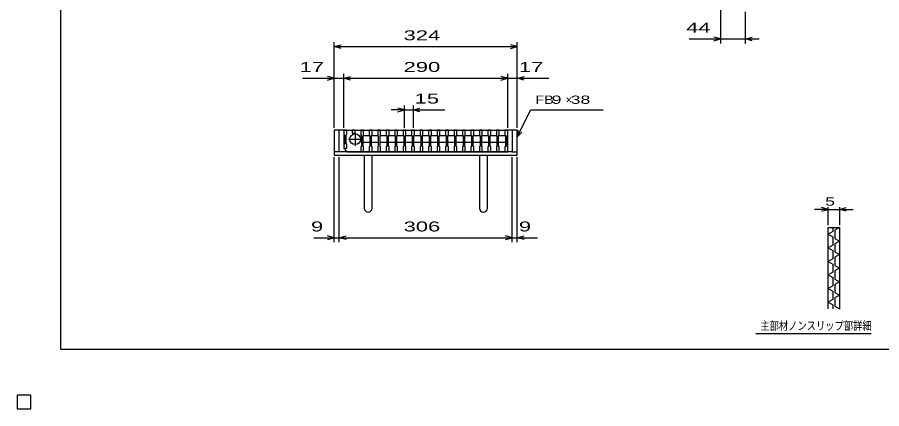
# Model space of a CAD drawing. Units: millimetres, scale not verified. Extents: x -1456 to 1389, y -1026 to 839.
# Drawn here: x -1456 to 74, y -1026 to -333 of the extents above; entities that cross this region are included whole.
import ezdxf
from ezdxf.enums import TextEntityAlignment as Align

# ---------------------------------------------------------------- set-up
doc = ezdxf.new("R2010")
doc.units = ezdxf.units.MM
doc.header["$LTSCALE"] = 8
for name, color, linetype, lineweight in [('0_2', 150, 'Continuous', 25), ('16', 3, 'Continuous', 25), ('19', 6, 'Continuous', 25), ('22', 4, 'Continuous', 25), ('32', 4, 'Continuous', 25)]:
    doc.layers.add(name, color=color, linetype=linetype, lineweight=lineweight)
doc.styles.add('ベクトル', font='')
doc.styles.get('ベクトル').set_extended_font_data('ベクトル')

msp = doc.modelspace()

# ---------------------------------------------------------------- linework, layer by layer
at = {"layer": '0_2'}
for p, q in [((-1379.2, -921.2), (-1379.2, 838.8)), ((1388.8, -921.2), (-1379.2, -921.2))]:
    msp.add_line(p, q, dxfattribs=at)
at = {"layer": '16'}
for p, q in [((-878, -533), (-878, -532.3)), ((-878, -532.3), (-873, -532.3)), ((-878, -533), (-878, -539.5)), ((-873, -533), (-878, -533)), ((-878, -533), (-878, -565)), ((-878, -533), (-588, -533)), ((-874, -533), (-849, -533)), ((-873, -532.3), (-873, -533)), ((-873, -539.5), (-873, -533)), ((-863, -533), (-863, -532.3)), ((-863, -532.3), (-858, -532.3)), ((-863, -533), (-863, -538)), ((-858, -533), (-863, -533)), ((-858, -532.3), (-858, -533)), ((-858, -538), (-858, -533)), ((-848, -533), (-848, -532.3)), ((-848, -532.3), (-843, -532.3)), ((-848, -533), (-848, -541.5)), ((-843, -533), (-848, -533)), ((-843, -532.3), (-843, -533)), ((-843, -541.5), (-843, -533)), ((-833, -533), (-833, -532.3)), ((-833, -532.3), (-828, -532.3)), ((-833, -533), (-833, -541.5)), ((-828, -533), (-833, -533)), ((-828, -532.3), (-828, -533)), ((-828, -541.5), (-828, -533)), ((-818, -533), (-818, -532.3)), ((-818, -532.3), (-813, -532.3)), ((-818, -533), (-818, -541.5)), ((-813, -533), (-818, -533)), ((-813, -532.3), (-813, -533)), ((-813, -541.5), (-813, -533)), ((-803, -533), (-803, -532.3)), ((-803, -532.3), (-798, -532.3)), ((-803, -533), (-803, -541.5)), ((-798, -533), (-803, -533)), ((-798, -532.3), (-798, -533)), ((-798, -541.5), (-798, -533)), ((-788, -533), (-788, -532.3)), ((-788, -532.3), (-783, -532.3)), ((-788, -533), (-788, -541.5)), ((-783, -533), (-788, -533)), ((-783, -532.3), (-783, -533)), ((-783, -541.5), (-783, -533)), ((-773, -533), (-773, -532.3)), ((-773, -532.3), (-768, -532.3)), ((-773, -533), (-773, -541.5)), ((-768, -533), (-773, -533)), ((-768, -532.3), (-768, -533)), ((-768, -541.5), (-768, -533)), ((-758, -533), (-758, -532.3)), ((-758, -532.3), (-753, -532.3)), ((-758, -533), (-758, -541.5)), ((-753, -533), (-758, -533)), ((-753, -532.3), (-753, -533)), ((-753, -541.5), (-753, -533)), ((-743, -533), (-743, -532.3)), ((-743, -532.3), (-738, -532.3)), ((-743, -533), (-743, -541.5)), ((-738, -533), (-743, -533)), ((-738, -532.3), (-738, -533)), ((-738, -541.5), (-738, -533)), ((-728, -533), (-728, -532.3)), ((-728, -532.3), (-723, -532.3)), ((-728, -533), (-728, -541.5)), ((-723, -533), (-728, -533)), ((-723, -532.3), (-723, -533)), ((-723, -541.5), (-723, -533)), ((-713, -533), (-713, -532.3)), ((-713, -532.3), (-708, -532.3)), ((-713, -533), (-713, -541.5)), ((-708, -533), (-713, -533)), ((-708, -532.3), (-708, -533)), ((-708, -541.5), (-708, -533)), ((-698, -533), (-698, -532.3)), ((-698, -532.3), (-693, -532.3)), ((-698, -533), (-698, -541.5)), ((-693, -533), (-698, -533)), ((-693, -532.3), (-693, -533)), ((-693, -541.5), (-693, -533)), ((-683, -533), (-683, -532.3)), ((-683, -532.3), (-678, -532.3)), ((-683, -533), (-683, -541.5)), ((-678, -533), (-683, -533)), ((-678, -532.3), (-678, -533)), ((-678, -541.5), (-678, -533)), ((-668, -533), (-668, -532.3)), ((-668, -532.3), (-663, -532.3)), ((-668, -533), (-668, -541.5)), ((-663, -533), (-668, -533)), ((-663, -532.3), (-663, -533)), ((-663, -541.5), (-663, -533)), ((-653, -533), (-653, -532.3)), ((-653, -532.3), (-648, -532.3)), ((-653, -533), (-653, -541.5)), ((-648, -533), (-653, -533)), ((-648, -532.3), (-648, -533)), ((-648, -541.5), (-648, -533)), ((-638, -533), (-638, -532.3)), ((-638, -532.3), (-633, -532.3)), ((-638, -533), (-638, -541.5)), ((-633, -533), (-638, -533)), ((-633, -532.3), (-633, -533)), ((-633, -541.5), (-633, -533)), ((-623, -533), (-623, -532.3)), ((-623, -532.3), (-618, -532.3)), ((-623, -533), (-623, -541.5)), ((-618, -533), (-623, -533)), ((-618, -532.3), (-618, -533)), ((-618, -541.5), (-618, -533)), ((-608, -533), (-608, -532.3)), ((-608, -532.3), (-603, -532.3)), ((-608, -533), (-608, -541.5)), ((-603, -533), (-608, -533)), ((-603, -532.3), (-603, -533)), ((-603, -541.5), (-603, -533)), ((-593, -533), (-593, -532.3)), ((-593, -532.3), (-588, -532.3)), ((-593, -533), (-593, -541.5)), ((-588, -533), (-593, -533)), ((-588, -532.3), (-588, -533)), ((-588, -541.5), (-588, -533)), ((-588, -571), (-588, -533)), ((-878, -539.5), (-877, -541.5)), ((-877, -541.5), (-877, -556.5)), ((-874, -541.5), (-873, -539.5)), ((-874, -556.5), (-874, -541.5)), ((-869.5, -549), (-846.5, -549)), ((-863, -538), (-858, -538)), ((-858, -537.5), (-858, -560.5)), ((-848, -541.5), (-847, -543.5)), ((-847, -543.5), (-847, -560.5)), ((-844, -543.5), (-843, -541.5)), ((-844, -543.5), (-843, -542.5)), ((-844, -560.5), (-844, -543.5)), ((-843, -542.5), (-833, -542.5)), ((-833, -541.5), (-832, -543.5)), ((-833, -542.5), (-832, -543.5)), ((-832, -543.5), (-832, -560.5)), ((-829, -543.5), (-828, -541.5)), ((-829, -543.5), (-828, -542.5)), ((-829, -560.5), (-829, -543.5)), ((-828, -542.5), (-818, -542.5)), ((-818, -541.5), (-817, -543.5)), ((-818, -542.5), (-817, -543.5)), ((-817, -543.5), (-817, -560.5)), ((-814, -543.5), (-813, -541.5)), ((-814, -543.5), (-813, -542.5)), ((-814, -560.5), (-814, -543.5)), ((-813, -542.5), (-803, -542.5)), ((-803, -541.5), (-802, -543.5)), ((-803, -542.5), (-802, -543.5)), ((-802, -543.5), (-802, -560.5)), ((-799, -543.5), (-798, -541.5)), ((-799, -543.5), (-798, -542.5)), ((-799, -560.5), (-799, -543.5)), ((-798, -542.5), (-788, -542.5)), ((-788, -541.5), (-787, -543.5)), ((-788, -542.5), (-787, -543.5)), ((-787, -543.5), (-787, -560.5)), ((-784, -543.5), (-783, -541.5)), ((-784, -543.5), (-783, -542.5)), ((-784, -560.5), (-784, -543.5)), ((-783, -542.5), (-773, -542.5)), ((-773, -541.5), (-772, -543.5)), ((-773, -542.5), (-772, -543.5)), ((-772, -543.5), (-772, -560.5)), ((-769, -543.5), (-768, -541.5)), ((-769, -543.5), (-768, -542.5)), ((-769, -560.5), (-769, -543.5)), ((-768, -542.5), (-758, -542.5)), ((-758, -541.5), (-757, -543.5)), ((-758, -542.5), (-757, -543.5)), ((-757, -543.5), (-757, -560.5)), ((-754, -543.5), (-753, -541.5)), ((-754, -543.5), (-753, -542.5)), ((-754, -560.5), (-754, -543.5)), ((-753, -542.5), (-743, -542.5)), ((-743, -541.5), (-742, -543.5)), ((-743, -542.5), (-742, -543.5)), ((-742, -543.5), (-742, -560.5)), ((-739, -543.5), (-738, -541.5)), ((-739, -543.5), (-738, -542.5)), ((-739, -560.5), (-739, -543.5)), ((-738, -542.5), (-728, -542.5)), ((-728, -541.5), (-727, -543.5)), ((-728, -542.5), (-727, -543.5)), ((-727, -543.5), (-727, -560.5)), ((-724, -543.5), (-723, -541.5)), ((-724, -543.5), (-723, -542.5)), ((-724, -560.5), (-724, -543.5)), ((-723, -542.5), (-713, -542.5)), ((-713, -541.5), (-712, -543.5)), ((-713, -542.5), (-712, -543.5)), ((-712, -543.5), (-712, -560.5)), ((-709, -543.5), (-708, -541.5)), ((-709, -543.5), (-708, -542.5)), ((-709, -560.5), (-709, -543.5)), ((-708, -542.5), (-698, -542.5)), ((-698, -541.5), (-697, -543.5)), ((-698, -542.5), (-697, -543.5)), ((-697, -543.5), (-697, -560.5)), ((-694, -543.5), (-693, -541.5)), ((-694, -543.5), (-693, -542.5)), ((-694, -560.5), (-694, -543.5)), ((-693, -542.5), (-683, -542.5)), ((-683, -541.5), (-682, -543.5)), ((-683, -542.5), (-682, -543.5)), ((-682, -543.5), (-682, -560.5)), ((-679, -543.5), (-678, -541.5)), ((-679, -543.5), (-678, -542.5)), ((-679, -560.5), (-679, -543.5)), ((-678, -542.5), (-668, -542.5)), ((-668, -541.5), (-667, -543.5)), ((-668, -542.5), (-667, -543.5)), ((-667, -543.5), (-667, -560.5)), ((-664, -543.5), (-663, -541.5)), ((-664, -543.5), (-663, -542.5)), ((-664, -560.5), (-664, -543.5)), ((-663, -542.5), (-653, -542.5)), ((-653, -541.5), (-652, -543.5)), ((-653, -542.5), (-652, -543.5)), ((-652, -543.5), (-652, -560.5)), ((-649, -543.5), (-648, -541.5)), ((-649, -543.5), (-648, -542.5)), ((-649, -560.5), (-649, -543.5)), ((-648, -542.5), (-638, -542.5)), ((-638, -541.5), (-637, -543.5)), ((-638, -542.5), (-637, -543.5)), ((-637, -543.5), (-637, -560.5)), ((-634, -543.5), (-633, -541.5)), ((-634, -543.5), (-633, -542.5)), ((-634, -560.5), (-634, -543.5)), ((-633, -542.5), (-623, -542.5)), ((-623, -541.5), (-622, -543.5)), ((-623, -542.5), (-622, -543.5)), ((-622, -543.5), (-622, -560.5)), ((-619, -543.5), (-618, -541.5)), ((-619, -543.5), (-618, -542.5)), ((-619, -560.5), (-619, -543.5)), ((-618, -542.5), (-608, -542.5)), ((-608, -541.5), (-607, -543.5)), ((-608, -542.5), (-607, -543.5)), ((-607, -543.5), (-607, -560.5)), ((-604, -543.5), (-603, -541.5)), ((-604, -543.5), (-603, -542.5)), ((-604, -560.5), (-604, -543.5)), ((-603, -542.5), (-593, -542.5)), ((-593, -541.5), (-592, -543.5)), ((-593, -542.5), (-592, -543.5)), ((-592, -543.5), (-592, -560.5)), ((-589, -543.5), (-588, -541.5)), ((-589, -560.5), (-589, -543.5)), ((-877, -556.5), (-878, -558.5)), ((-878, -558.5), (-878, -565)), ((-878, -565), (-873, -565)), ((-878, -565), (-872, -571)), ((-873, -558.5), (-874, -556.5)), ((-873, -565), (-873, -558.5)), ((-847, -560.5), (-848, -562.5)), ((-848, -562.5), (-848, -571)), ((-843, -554.5), (-844, -553.5)), ((-843, -562.5), (-844, -560.5)), ((-833, -554.5), (-843, -554.5)), ((-843, -571), (-843, -562.5)), ((-832, -553.5), (-833, -554.5)), ((-832, -560.5), (-833, -562.5)), ((-833, -562.5), (-833, -571)), ((-828, -554.5), (-829, -553.5)), ((-828, -562.5), (-829, -560.5)), ((-818, -554.5), (-828, -554.5)), ((-828, -571), (-828, -562.5)), ((-817, -553.5), (-818, -554.5)), ((-817, -560.5), (-818, -562.5)), ((-818, -562.5), (-818, -571)), ((-813, -554.5), (-814, -553.5)), ((-813, -562.5), (-814, -560.5)), ((-803, -554.5), (-813, -554.5)), ((-813, -571), (-813, -562.5)), ((-802, -553.5), (-803, -554.5)), ((-802, -560.5), (-803, -562.5)), ((-803, -562.5), (-803, -571)), ((-798, -554.5), (-799, -553.5)), ((-798, -562.5), (-799, -560.5)), ((-788, -554.5), (-798, -554.5)), ((-798, -571), (-798, -562.5)), ((-787, -553.5), (-788, -554.5)), ((-787, -560.5), (-788, -562.5)), ((-788, -562.5), (-788, -571)), ((-783, -554.5), (-784, -553.5)), ((-783, -562.5), (-784, -560.5)), ((-773, -554.5), (-783, -554.5)), ((-783, -571), (-783, -562.5)), ((-772, -553.5), (-773, -554.5)), ((-772, -560.5), (-773, -562.5)), ((-773, -562.5), (-773, -571)), ((-768, -554.5), (-769, -553.5)), ((-768, -562.5), (-769, -560.5)), ((-758, -554.5), (-768, -554.5)), ((-768, -571), (-768, -562.5)), ((-757, -553.5), (-758, -554.5)), ((-757, -560.5), (-758, -562.5)), ((-758, -562.5), (-758, -571)), ((-753, -554.5), (-754, -553.5)), ((-753, -562.5), (-754, -560.5)), ((-743, -554.5), (-753, -554.5)), ((-753, -571), (-753, -562.5)), ((-742, -553.5), (-743, -554.5)), ((-742, -560.5), (-743, -562.5)), ((-743, -562.5), (-743, -571)), ((-738, -554.5), (-739, -553.5)), ((-738, -562.5), (-739, -560.5)), ((-728, -554.5), (-738, -554.5)), ((-738, -571), (-738, -562.5)), ((-727, -553.5), (-728, -554.5)), ((-727, -560.5), (-728, -562.5)), ((-728, -562.5), (-728, -571)), ((-723, -554.5), (-724, -553.5)), ((-723, -562.5), (-724, -560.5)), ((-713, -554.5), (-723, -554.5)), ((-723, -571), (-723, -562.5)), ((-712, -553.5), (-713, -554.5)), ((-712, -560.5), (-713, -562.5)), ((-713, -562.5), (-713, -571)), ((-708, -554.5), (-709, -553.5)), ((-708, -562.5), (-709, -560.5)), ((-698, -554.5), (-708, -554.5)), ((-708, -571), (-708, -562.5)), ((-697, -553.5), (-698, -554.5)), ((-697, -560.5), (-698, -562.5)), ((-698, -562.5), (-698, -571)), ((-693, -554.5), (-694, -553.5)), ((-693, -562.5), (-694, -560.5)), ((-683, -554.5), (-693, -554.5)), ((-693, -571), (-693, -562.5)), ((-682, -553.5), (-683, -554.5)), ((-682, -560.5), (-683, -562.5)), ((-683, -562.5), (-683, -571)), ((-678, -554.5), (-679, -553.5)), ((-678, -562.5), (-679, -560.5)), ((-668, -554.5), (-678, -554.5)), ((-678, -571), (-678, -562.5)), ((-667, -553.5), (-668, -554.5)), ((-667, -560.5), (-668, -562.5)), ((-668, -562.5), (-668, -571)), ((-663, -554.5), (-664, -553.5)), ((-663, -562.5), (-664, -560.5)), ((-653, -554.5), (-663, -554.5)), ((-663, -571), (-663, -562.5)), ((-652, -553.5), (-653, -554.5)), ((-652, -560.5), (-653, -562.5)), ((-653, -562.5), (-653, -571)), ((-648, -554.5), (-649, -553.5)), ((-648, -562.5), (-649, -560.5)), ((-638, -554.5), (-648, -554.5)), ((-648, -571), (-648, -562.5)), ((-637, -553.5), (-638, -554.5)), ((-637, -560.5), (-638, -562.5)), ((-638, -562.5), (-638, -571)), ((-633, -554.5), (-634, -553.5)), ((-633, -562.5), (-634, -560.5)), ((-623, -554.5), (-633, -554.5)), ((-633, -571), (-633, -562.5)), ((-622, -553.5), (-623, -554.5)), ((-622, -560.5), (-623, -562.5)), ((-623, -562.5), (-623, -571)), ((-618, -554.5), (-619, -553.5)), ((-618, -562.5), (-619, -560.5)), ((-608, -554.5), (-618, -554.5)), ((-618, -571), (-618, -562.5)), ((-607, -553.5), (-608, -554.5)), ((-607, -560.5), (-608, -562.5)), ((-608, -562.5), (-608, -571)), ((-603, -554.5), (-604, -553.5)), ((-603, -562.5), (-604, -560.5)), ((-593, -554.5), (-603, -554.5)), ((-603, -571), (-603, -562.5)), ((-592, -553.5), (-593, -554.5)), ((-592, -560.5), (-593, -562.5)), ((-593, -562.5), (-593, -571)), ((-588, -562.5), (-589, -560.5)), ((-588, -571), (-588, -562.5)), ((-872, -571), (-588, -571)), ((-848, -571), (-843, -571)), ((-833, -571), (-828, -571)), ((-818, -571), (-813, -571)), ((-803, -571), (-798, -571)), ((-788, -571), (-783, -571)), ((-773, -571), (-768, -571)), ((-758, -571), (-753, -571)), ((-743, -571), (-738, -571)), ((-728, -571), (-723, -571)), ((-713, -571), (-708, -571)), ((-698, -571), (-693, -571)), ((-683, -571), (-678, -571)), ((-668, -571), (-663, -571)), ((-653, -571), (-648, -571)), ((-638, -571), (-633, -571)), ((-623, -571), (-618, -571)), ((-608, -571), (-603, -571)), ((-593, -571), (-588, -571)), ((-1432, -1002), (-1456, -1002)), ((-1456, -1002), (-1456, -1026)), ((-1432, -1002), (-1456, -1002)), ((-1456, -1002), (-1456, -1026)), ((-1432, -1002), (-1456, -1002)), ((-1456, -1002), (-1456, -1026)), ((-1432, -1002), (-1456, -1002)), ((-1456, -1002), (-1456, -1026)), ((-1432, -1002), (-1456, -1002)), ((-1456, -1002), (-1456, -1026)), ((-1432, -1026), (-1432, -1002)), ((-1432, -1026), (-1432, -1002)), ((-1432, -1026), (-1432, -1002)), ((-1432, -1026), (-1432, -1002)), ((-1432, -1026), (-1432, -1002)), ((-1456, -1026), (-1432, -1026)), ((-1456, -1026), (-1432, -1026)), ((-1456, -1026), (-1432, -1026)), ((-1456, -1026), (-1432, -1026)), ((-1456, -1026), (-1432, -1026))]:
    msp.add_line(p, q, dxfattribs=at)
msp.add_circle((-858, -549), 9.5, dxfattribs=at)
at = {"layer": '19'}
for p, q in [((-878, -533), (-895, -533)), ((-895, -533), (-895, -577)), ((-886, -571), (-886, -533)), ((-571, -533), (-588, -533)), ((-580, -533), (-580, -571)), ((-571, -577), (-571, -533)), ((-886, -571), (-895, -571)), ((-895, -577), (-571, -577)), ((-580, -571), (-886, -571)), ((-842, -577), (-842, -671)), ((-828, -671), (-828, -577)), ((-638, -577), (-638, -671)), ((-624, -671), (-624, -577)), ((-580, -571), (-571, -571))]:
    msp.add_line(p, q, dxfattribs=at)
for centre in [(-835, -671), (-631, -671)]:
    msp.add_arc(centre, 7, 180, 0, dxfattribs=at)
at = {"layer": '22'}
for p, q in [((-211, -379.5), (-211, -195.5)), ((-167, -379.5), (-167, -323.5)), ((-895, -529), (-895, -377)), ((-895, -385), (-883, -381.8)), ((-571, -385), (-583, -381.8)), ((-571, -529), (-571, -377)), ((-267, -371.5), (-211, -371.5)), ((-211, -371.5), (-223, -368.3)), ((-223, -374.7), (-211, -371.5)), ((-211, -371.5), (-167, -371.5)), ((-167, -371.5), (-155, -368.3)), ((-155, -374.7), (-167, -371.5)), ((-167, -371.5), (-143, -371.5)), ((-883, -388.2), (-895, -385)), ((-895, -385), (-571, -385)), ((-583, -388.2), (-571, -385)), ((-951, -441), (-895, -441)), ((-895, -441), (-907, -437.8)), ((-907, -444.2), (-895, -441)), ((-895, -529), (-895, -433)), ((-895, -441), (-878, -441)), ((-878, -529), (-878, -433)), ((-878, -441), (-866, -437.8)), ((-866, -444.2), (-878, -441)), ((-878, -441), (-588, -441)), ((-588, -441), (-600, -437.8)), ((-600, -444.2), (-588, -441)), ((-588, -529), (-588, -433)), ((-588, -441), (-571, -441)), ((-571, -529), (-571, -433)), ((-571, -441), (-559, -437.8)), ((-559, -444.2), (-571, -441)), ((-571, -441), (-515, -441)), ((-770.5, -529), (-770.5, -489)), ((-755.5, -489), (-755.5, -529)), ((-770.5, -497), (-794.5, -497)), ((-770.5, -497), (-782.5, -493.8)), ((-782.5, -500.2), (-770.5, -497)), ((-770.5, -497), (-755.5, -497)), ((-755.5, -497), (-743.5, -493.8)), ((-743.5, -500.2), (-755.5, -497)), ((-755.5, -497), (-699.5, -497)), ((-571, -545), (-547, -497)), ((-547, -497), (-419, -497)), ((-571, -545), (-568.6, -533.3)), ((-571, -545), (-563, -536.2)), ((-895, -731.4), (-895, -581)), ((-886, -731.4), (-886, -581)), ((-580, -731.4), (-580, -581)), ((-571, -731.4), (-571, -581)), ((-931, -723.4), (-895, -723.4)), ((-895, -723.4), (-907, -720.2)), ((-907, -726.6), (-895, -723.4)), ((-895, -723.4), (-886, -723.4)), ((-886, -723.4), (-874, -720.2)), ((-874, -726.6), (-886, -723.4)), ((-886, -723.4), (-580, -723.4)), ((-580, -723.4), (-592, -720.2)), ((-592, -726.6), (-580, -723.4)), ((-580, -723.4), (-571, -723.4)), ((-571, -723.4), (-559, -720.2)), ((-559, -726.6), (-571, -723.4)), ((-571, -723.4), (-535, -723.4))]:
    msp.add_line(p, q, dxfattribs=at)
at = {"layer": '22', "color": 2}
for p, q in [((-1432, -1002), (-1456, -1002)), ((-1456, -1002), (-1456, -1026)), ((-1432, -1002), (-1456, -1002)), ((-1456, -1002), (-1456, -1026)), ((-1432, -1002), (-1456, -1002)), ((-1456, -1002), (-1456, -1026)), ((-1432, -1026), (-1432, -1002)), ((-1432, -1026), (-1432, -1002)), ((-1432, -1026), (-1432, -1002)), ((-1456, -1026), (-1432, -1026)), ((-1456, -1026), (-1432, -1026)), ((-1456, -1026), (-1432, -1026))]:
    msp.add_line(p, q, dxfattribs=at)
at = {"layer": '32'}
for p, q in [((-20.8, -673.2), (-44.8, -673.2)), ((-20.8, -673.2), (-32.8, -670)), ((-32.8, -676.4), (-20.8, -673.2)), ((-20.8, -701.2), (-20.8, -669.2)), ((-20.8, -673.2), (-0.8, -673.2)), ((-0.8, -669.2), (-0.8, -701.2)), ((-0.8, -673.2), (11.2, -670)), ((11.2, -676.4), (-0.8, -673.2)), ((-0.8, -673.2), (23.2, -673.2)), ((-20.8, -705.2), (-0.8, -705.2)), ((-20.8, -849.2), (-20.8, -705.2)), ((-12.8, -712.4), (-20.8, -717.2)), ((-20.8, -717.2), (-12.8, -722)), ((-12.8, -705.2), (-12.8, -712.4)), ((-0.8, -705.2), (-8.8, -710)), ((-8.8, -710), (-8.8, -724.4)), ((-0.8, -705.2), (-0.8, -849.2)), ((-12.8, -722), (-12.8, -736.4)), ((-8.8, -724.4), (-0.8, -729.2)), ((-0.8, -729.2), (-8.8, -734)), ((-8.8, -734), (-8.8, -748.4)), ((-12.8, -736.4), (-20.8, -741.2)), ((-20.8, -741.2), (-12.8, -746)), ((-12.8, -746), (-12.8, -760.4)), ((-8.8, -748.4), (-0.8, -753.2)), ((-12.8, -760.4), (-20.8, -765.2)), ((-0.8, -753.2), (-8.8, -758)), ((-8.8, -758), (-8.8, -772.4)), ((-20.8, -765.2), (-12.8, -770)), ((-12.8, -770), (-12.8, -784.4)), ((-8.8, -772.4), (-0.8, -777.2)), ((-0.8, -777.2), (-8.8, -782)), ((-12.8, -784.4), (-20.8, -789.2)), ((-20.8, -789.2), (-12.8, -794)), ((-12.8, -794), (-12.8, -808.4)), ((-8.8, -782), (-8.8, -796.4)), ((-12.8, -808.4), (-20.8, -813.2)), ((-8.8, -796.4), (-0.8, -801.2)), ((-0.8, -801.2), (-8.8, -806)), ((-8.8, -806), (-8.8, -820.4)), ((-20.8, -813.2), (-12.8, -818)), ((-12.8, -818), (-12.8, -832.4)), ((-8.8, -820.4), (-0.8, -825.2)), ((-0.8, -825.2), (-8.8, -830)), ((-12.8, -832.4), (-20.8, -837.2)), ((-20.8, -837.2), (-12.8, -842)), ((-8.8, -830), (-8.8, -844.4)), ((-12.8, -842), (-12.8, -849.2)), ((-8.8, -844.4), (-0.8, -849.2)), ((55.2, -893.2), (-148.8, -893.2))]:
    msp.add_line(p, q, dxfattribs=at)

# ---------------------------------------------------------------- texts
at = {"layer": '22', "color": 2, "style": 'ベクトル'}
for s, height, width, p in [(' 44 ', 17.6, 1.65, (-283, -351.5)), (' 324 ', 17.6, 1.65, (-783, -365)), (' 17 ', 17.6, 1.65, (-967, -421)), (' 290 ', 17.6, 1.65, (-783, -421)), (' 17 ', 17.6, 1.65, (-579, -421)), (' 15 ', 17.6, 1.65, (-763.5, -477)), ('FB', 14.66, 1.3, (-539, -479)), (' 9 ', 14.66, 1.6, (-519, -479)), (' 38 ', 14.66, 1.6, (-485.4, -479)), (' 9 ', 17.6, 1.65, (-947, -703.4)), (' 306 ', 17.6, 1.65, (-783, -703.4)), (' 9 ', 17.6, 1.65, (-579, -703.4))]:
    msp.add_text(s, height=height, dxfattribs=dict(at, width=width)).set_placement(p, align=Align.MIDDLE_LEFT)
msp.add_text('×', height=14.7, dxfattribs=at).set_placement((-485.4, -479), align=Align.MIDDLE_LEFT)
at = {"layer": '32', "color": 2, "style": 'ベクトル'}
for s, width, p in [(' 5 ', 1.6, (-34.8, -659.2)), ('主部材ノンスリップ部詳細', 0.8, (-140.8, -879.2))]:
    msp.add_text(s, height=14.66, dxfattribs=dict(at, width=width)).set_placement(p, align=Align.MIDDLE_LEFT)

doc.saveas('drawing.dxf')
